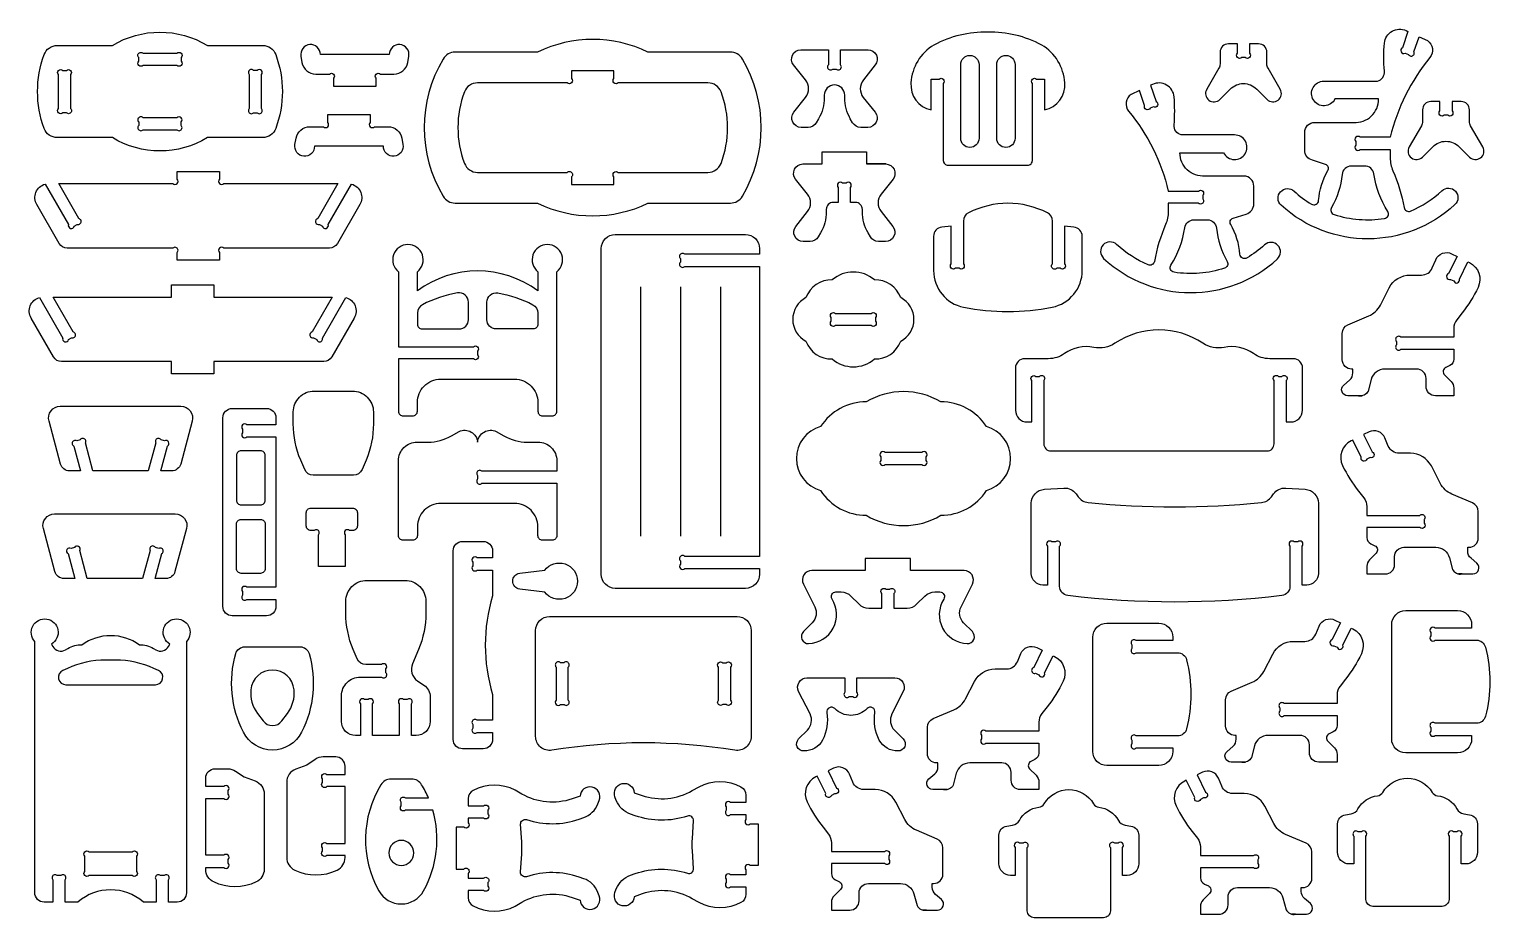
# Model space of a CAD drawing. Extents: x 674.5 to 704.7, y 9.3 to 46.7.
# Drawn here: x 674.52 to 704.64, y 9.29 to 27.61 of the extents above; entities that cross this region are included whole.
import ezdxf

# ---------------------------------------------------------------- set-up
doc = ezdxf.new("R2010")
doc.units = 0
doc.header["$MEASUREMENT"] = 0
doc.layers.get('DEFPOINTS').update_dxf_attribs({"color": 1, "linetype": 'CONTINUOUS'})
doc.layers.add('KONTUR', color=20, linetype='CONTINUOUS')

msp = doc.modelspace()

# ---------------------------------------------------------------- linework, layer by layer
at = {"layer": 'DEFPOINTS'}
msp.add_lwpolyline([(675.758, 10.654), (676.646, 10.654, -1), (676.735, 10.565), (676.735, 10.251, -1), (676.646, 10.163), (675.758, 10.163, -1), (675.67, 10.251), (675.67, 10.565, -1)], format="xyb", close=True, dxfattribs=at)
at = {"layer": 'KONTUR'}
for points in [[(674.831, 27.086, -0.314188), (675.101, 27.275), (676.237, 27.275, -0.27972), (678.2, 27.275), (679.336, 27.275, -0.314188), (679.607, 27.086, -0.178412), (679.607, 25.564, -0.314188), (679.336, 25.375), (678.2, 25.375, -0.27972), (676.237, 25.375), (675.101, 25.375, -0.314188), (674.831, 25.564, -0.178412)], [(694.291, 27.547, 0.130976), (693.18, 27.284, 0.25023), (692.706, 26.505, 0.38008), (693.123, 25.948), (693.123, 26.582), (693.285, 26.582, -1), (693.373, 26.494), (693.373, 24.903, 0.414214), (693.469, 24.807), (695.114, 24.807, 0.414214), (695.21, 24.903), (695.21, 26.494, -1), (695.298, 26.582), (695.46, 26.582), (695.46, 25.948, 0.38008), (695.877, 26.505, 0.25023), (695.402, 27.284, 0.130976)], [(702.955, 27.562), (702.841, 27.228, 1), (702.896, 27.116), (702.965, 27.092, 1), (703.078, 27.147), (703.183, 27.454), (703.357, 27.375, -0.438751), (703.409, 27.029, 0.114696), (702.59, 25.382), (701.968, 25.382, 1), (701.879, 25.293), (701.879, 25.22, 1), (701.968, 25.132), (702.59, 25.132), (702.59, 24.96, 0.102365), (702.645, 24.693, -0.056759), (702.876, 23.933, 0.480658), (703.008, 23.862, 0.086534), (703.656, 24.282, -1), (703.924, 23.994, -0.390732), (700.34, 23.983, -1), (700.606, 24.273, 0.050145), (700.967, 24.004, 0.556827), (701.112, 24.078, -0.109708), (701.302, 24.696, 0.51582), (701.255, 24.821), (700.985, 24.909, -0.338122), (700.826, 25.118), (700.826, 25.485, -0.414214), (701.03, 25.69), (701.834, 25.69, 0.436799), (702.35, 26.172), (701.448, 26.172, -0.587447), (701.005, 26.152, -0.587447), (701.221, 26.539), (702.327, 26.539, 0.360472), (702.47, 26.747, -0.043999), (702.47, 27.323, -0.520138), (702.916, 27.581)], [(676.87, 27.114), (677.568, 27.114, -1), (677.656, 27.025), (677.656, 26.952, -1), (677.568, 26.864), (676.87, 26.864, -1), (676.781, 26.952), (676.781, 27.025, -1)], [(680.528, 27.09, 0.441319), (680.307, 27.293, 0.441319), (680.125, 27.055), (680.148, 26.924, 0.363296), (680.432, 26.686), (680.712, 26.686, -1), (680.8, 26.598), (680.8, 26.436), (681.675, 26.436), (681.675, 26.598, -1), (681.764, 26.686), (682.044, 26.686, 0.363296), (682.328, 26.924), (682.351, 27.055, 0.441319), (682.168, 27.293, 0.441319), (681.948, 27.09)], [(683.058, 26.996, 0.274633), (683.058, 24.167, 0.264616), (683.306, 24.026), (685.005, 24.026, 0.230821), (687.283, 24.026), (688.982, 24.026, 0.264616), (689.23, 24.167, 0.274633), (689.23, 26.996, 0.264616), (688.982, 27.137), (687.283, 27.137, 0.230821), (685.005, 27.137), (683.306, 27.137, 0.264616)], [(690.918, 26.199, -0.131652), (690.802, 25.766), (690.753, 25.683, -0.267949), (690.587, 25.586), (690.44, 25.586, -0.627694), (690.29, 25.898), (690.533, 26.205, 0.349469), (690.533, 26.564), (690.286, 26.873, -0.628435), (690.437, 27.185), (691.003, 27.185), (691.003, 26.878, 1), (691.092, 26.79), (691.165, 26.79, 1), (691.253, 26.878), (691.253, 27.185), (691.82, 27.185, -0.628435), (691.97, 26.873), (691.724, 26.564, 0.349469), (691.723, 26.205), (691.967, 25.898, -0.627694), (691.816, 25.586), (691.669, 25.586, -0.267949), (691.503, 25.683), (691.455, 25.766, -0.131652), (691.339, 26.199), (691.339, 26.25, 1), (690.918, 26.25)], [(699.688, 27.308), (699.688, 27.117, -1), (699.6, 27.028), (699.527, 27.028, -1), (699.438, 27.117), (699.438, 27.308), (699.253, 27.308, 0.414214), (699.08, 27.135), (699.08, 26.895, -0.131652), (699.057, 26.809), (698.804, 26.371, 0.876976), (699.077, 26.163), (699.291, 26.377, -0.414214), (699.835, 26.377), (700.05, 26.163, 0.876976), (700.322, 26.371), (700.069, 26.809, -0.131652), (700.046, 26.895), (700.046, 27.135, 0.414214), (699.873, 27.308)], [(693.731, 26.882, -1), (694.109, 26.882), (694.109, 25.362, -1), (693.731, 25.362)], [(694.474, 26.882, -1), (694.852, 26.882), (694.852, 25.362, -1), (694.474, 25.362)], [(675.377, 26.674), (675.377, 25.976, -1), (675.289, 25.887), (675.216, 25.887, -1), (675.127, 25.976), (675.127, 26.674, -1), (675.216, 26.762), (675.289, 26.762, -1)], [(679.06, 26.674), (679.06, 25.976, 1), (679.149, 25.887), (679.222, 25.887, 1), (679.31, 25.976), (679.31, 26.674, 1), (679.222, 26.762), (679.149, 26.762, 1)], [(685.707, 26.754), (685.707, 26.592, -1), (685.618, 26.504), (683.768, 26.504, 0.311557), (683.498, 26.318, 0.183361), (683.498, 24.845, 0.311557), (683.768, 24.659), (685.618, 24.659, -1), (685.707, 24.57), (685.707, 24.409), (686.581, 24.409), (686.581, 24.57, -1), (686.67, 24.659), (688.52, 24.659, 0.311557), (688.79, 24.845, 0.183361), (688.79, 26.318, 0.311557), (688.52, 26.504), (686.67, 26.504, -1), (686.581, 26.592), (686.581, 26.754)], [(697.647, 26.454), (697.761, 26.12, -1), (697.706, 26.008), (697.637, 25.984, -1), (697.525, 26.039), (697.42, 26.346), (697.245, 26.267, 0.438751), (697.194, 25.921, -0.114696), (698.013, 24.274), (698.635, 24.274, -1), (698.723, 24.186), (698.723, 24.113, -1), (698.635, 24.024), (698.013, 24.024), (698.013, 23.852, -0.102365), (697.957, 23.585, 0.056759), (697.727, 22.825, -0.480658), (697.595, 22.754, -0.086534), (696.946, 23.174, 1), (696.679, 22.886, 0.390732), (700.262, 22.875, 1), (699.996, 23.165, -0.050145), (699.636, 22.896, -0.556827), (699.49, 22.971, 0.109708), (699.3, 23.588, -0.51582), (699.348, 23.713), (699.617, 23.801, 0.338122), (699.777, 24.01), (699.777, 24.377, 0.414214), (699.572, 24.582), (698.768, 24.582, -0.436799), (698.252, 25.064), (699.154, 25.064, 0.587447), (699.597, 25.044, 0.587447), (699.381, 25.431), (698.276, 25.431, -0.360472), (698.132, 25.639, 0.043999), (698.132, 26.215, 0.520138), (697.687, 26.473)], [(703.864, 26.12), (703.864, 25.928, -1), (703.776, 25.839), (703.703, 25.839, -1), (703.614, 25.928), (703.614, 26.12), (703.429, 26.12, 0.414214), (703.256, 25.946), (703.256, 25.707, -0.131652), (703.233, 25.62), (702.98, 25.183, 0.876976), (703.253, 24.974), (703.467, 25.188, -0.414214), (704.011, 25.188), (704.226, 24.974, 0.876976), (704.498, 25.183), (704.246, 25.62, -0.131652), (704.222, 25.707), (704.222, 25.946, 0.414214), (704.049, 26.12)], [(676.87, 25.536), (677.568, 25.536, 1), (677.656, 25.625), (677.656, 25.698, 1), (677.568, 25.786), (676.87, 25.786, 1), (676.781, 25.698), (676.781, 25.625, 1)], [(680.406, 25.197, -0.441319), (680.186, 24.993, -0.441319), (680.003, 25.232), (680.026, 25.362, -0.363296), (680.31, 25.6), (680.59, 25.6, 1), (680.679, 25.689), (680.679, 25.85), (681.553, 25.85), (681.553, 25.689, 1), (681.642, 25.6), (681.922, 25.6, -0.363296), (682.206, 25.362), (682.229, 25.232, -0.441319), (682.046, 24.993, -0.441319), (681.826, 25.197)], [(691.457, 24.041), (691.457, 24.348, 1), (691.368, 24.436), (691.295, 24.436, 1), (691.207, 24.348), (691.207, 24.041), (691.103, 24.041, 0.414214), (690.959, 23.897), (690.959, 23.846, -0.131652), (690.843, 23.413), (690.794, 23.33, -0.267949), (690.628, 23.233), (690.481, 23.233, -0.627694), (690.331, 23.545), (690.574, 23.852, 0.349469), (690.574, 24.211), (690.327, 24.52, -0.628435), (690.478, 24.832), (690.877, 24.832), (690.877, 25.082), (691.787, 25.082), (691.787, 24.832), (692.185, 24.832, -0.628435), (692.336, 24.52), (692.09, 24.211, 0.349469), (692.089, 23.852), (692.333, 23.545, -0.627694), (692.182, 23.233), (692.035, 23.233, -0.267949), (691.869, 23.33), (691.82, 23.413, -0.131652), (691.704, 23.846), (691.704, 23.897, 0.414214), (691.56, 24.041)], [(702.538, 23.855, -0.102416), (702.251, 24.627, 0.370344), (702.061, 24.79), (701.787, 24.79, 0.386693), (701.595, 24.616, -0.107473), (701.377, 23.932, 0.476686), (701.43, 23.792, 0.117674), (702.471, 23.708, 0.538917)], [(677.573, 22.847), (677.573, 23.008, 1), (677.484, 23.097), (675.308, 23.097, -0.267949), (675.142, 23.193), (674.679, 23.995, -0.487619), (674.849, 24.417), (675.33, 23.582, 1), (675.451, 23.55), (675.515, 23.587, 1), (675.547, 23.707), (675.131, 24.428), (677.484, 24.428, 1), (677.573, 24.516), (677.573, 24.678), (678.447, 24.678), (678.447, 24.516, 1), (678.536, 24.428), (680.889, 24.428), (680.473, 23.707, 1), (680.506, 23.587), (680.569, 23.55, 1), (680.69, 23.582), (681.171, 24.417, -0.487619), (681.341, 23.995), (680.878, 23.193, -0.267949), (680.712, 23.097), (678.536, 23.097, 1), (678.447, 23.008), (678.447, 22.847)], [(693.172, 22.636, 0.357981), (693.791, 21.881, 0.098177), (695.618, 21.881, 0.357981), (696.238, 22.636), (696.238, 23.34, 0.385638), (696.064, 23.532), (695.873, 23.551), (695.873, 22.771, -1), (695.785, 22.683), (695.712, 22.683, -1), (695.623, 22.771), (695.623, 23.654, 0.281144), (695.519, 23.825, 0.241814), (693.891, 23.825, 0.281144), (693.786, 23.654), (693.786, 22.771, -1), (693.698, 22.683), (693.625, 22.683, -1), (693.536, 22.771), (693.536, 23.551), (693.345, 23.532, 0.385638), (693.172, 23.34)], [(698.065, 22.747, 0.102416), (698.352, 23.519, -0.370344), (698.542, 23.682), (698.816, 23.682, -0.386693), (699.007, 23.508, 0.107473), (699.226, 22.824, -0.476686), (699.172, 22.684, -0.117674), (698.131, 22.601, -0.538917)], [(689.584, 22.97), (688.041, 22.97, 1), (687.952, 22.882), (687.952, 22.809, 1), (688.041, 22.72), (689.584, 22.72), (689.584, 16.743), (688.041, 16.743, 1), (687.952, 16.654), (687.952, 16.581, 1), (688.041, 16.493), (689.584, 16.493), (689.584, 16.374, -0.414214), (689.295, 16.085), (686.609, 16.085, -0.414214), (686.32, 16.374), (686.32, 23.089, -0.414214), (686.609, 23.377), (689.295, 23.377, -0.414214), (689.584, 23.089)], [(682.235, 19.639), (682.431, 19.639, 0.414214), (682.527, 19.735), (682.527, 19.915, -0.414214), (683.008, 20.396), (684.532, 20.396, -0.414214), (685.013, 19.915), (685.013, 19.735, 0.414214), (685.109, 19.639), (685.306, 19.639, 0.414214), (685.402, 19.735), (685.402, 22.611, 0.712109), (685.208, 23.172, 0.712109), (685.013, 22.611), (685.013, 22.219, 0.327793), (682.527, 22.219), (682.527, 22.611, 0.712109), (682.333, 23.172, 0.712109), (682.138, 22.611), (682.138, 21.063), (683.682, 21.063, -1), (683.77, 20.974), (683.77, 20.901, -1), (683.682, 20.813), (682.138, 20.813), (682.138, 19.735, 0.414214)], [(701.936, 20.055), (702.011, 20.055), (701.712, 20.055, -0.69618), (701.631, 20.275), (701.752, 20.378, 0.218856), (701.819, 20.524), (701.819, 20.604), (701.793, 20.604, -0.414214), (701.601, 20.796), (701.601, 21.341, -0.300567), (701.718, 21.518), (702.147, 21.701, 0.175054), (702.386, 21.923), (702.57, 22.281, -0.281092), (702.998, 22.542), (703.235, 22.542, 0.302959), (703.457, 22.69), (703.527, 22.858, -0.432835), (703.855, 22.981), (703.967, 22.926), (703.793, 22.572, 1), (703.833, 22.453), (703.899, 22.421, 1), (704.017, 22.461), (704.191, 22.815), (704.223, 22.8, -0.412418), (704.4, 22.287, -0.053802), (704.072, 21.762), (703.961, 21.622, 0.168092), (703.9, 21.443), (703.9, 21.263), (702.806, 21.263, 1), (702.718, 21.174), (702.718, 21.101, 1), (702.806, 21.013), (703.9, 21.013), (703.9, 20.807, -0.288515), (703.818, 20.677), (703.736, 20.638, 0.517103), (703.709, 20.483), (703.843, 20.349, -0.198912), (703.9, 20.213), (703.9, 20.055), (703.52, 20.055, -0.414214), (703.328, 20.247), (703.328, 20.412, 0.414214), (703.135, 20.604), (702.475, 20.604, 0.339454), (702.197, 20.39), (702.132, 20.147, -0.339454)], [(691.951, 20.814, 0.32816), (692.494, 21.18, 0.608717), (692.494, 22.077, 0.32816), (691.951, 22.443, 0.374627), (691.084, 22.443, 0.32816), (690.541, 22.077, 0.608717), (690.541, 21.18, 0.32816), (691.084, 20.814, 0.374627)], [(675.191, 20.759, -0.267949), (675.024, 20.855), (674.561, 21.657, -0.487619), (674.732, 22.079), (675.213, 21.245, 1), (675.334, 21.212), (675.397, 21.249, 1), (675.43, 21.37), (675.014, 22.09), (677.455, 22.09), (677.455, 22.34), (678.33, 22.34), (678.33, 22.09), (680.772, 22.09), (680.356, 21.37, 1), (680.388, 21.249), (680.451, 21.212, 1), (680.572, 21.245), (681.054, 22.079, -0.487619), (681.224, 21.657), (680.761, 20.855, -0.267949), (680.595, 20.759), (678.33, 20.759), (678.33, 20.509), (677.455, 20.509), (677.455, 20.759)], [(682.632, 21.932, 0.281144), (682.527, 21.761), (682.527, 21.527, 0.414214), (682.623, 21.431), (683.388, 21.431, 0.414214), (683.58, 21.623), (683.58, 21.983, 0.464054), (683.356, 22.173, 0.077001)], [(684.909, 21.932, -0.281144), (685.013, 21.761), (685.013, 21.527, -0.414214), (684.917, 21.431), (684.153, 21.431, -0.414214), (683.96, 21.623), (683.96, 21.983, -0.464054), (684.185, 22.173, -0.077001)], [(691.151, 21.753), (691.884, 21.753, -1), (691.973, 21.665), (691.973, 21.592, -1), (691.884, 21.503), (691.151, 21.503, -1), (691.062, 21.592), (691.062, 21.665, -1)], [(700.051, 18.918, 0.414214), (700.195, 19.063), (700.195, 20.367, -1), (700.284, 20.455), (700.357, 20.455, -1), (700.445, 20.367), (700.445, 19.515), (700.54, 19.515, 0.414214), (700.781, 19.756), (700.781, 20.626, 0.414214), (700.588, 20.818), (700.104, 20.818, -0.1548), (699.771, 20.924, 0.206677), (699.164, 21.051, -0.200512), (698.728, 21.137, 0.304221), (696.913, 21.137, -0.200512), (696.477, 21.051, 0.206677), (695.87, 20.924, -0.1548), (695.538, 20.818), (695.053, 20.818, 0.414214), (694.861, 20.626), (694.861, 19.756, 0.414214), (695.101, 19.515), (695.196, 19.515), (695.196, 20.367, -1), (695.284, 20.455), (695.357, 20.455, -1), (695.446, 20.367), (695.446, 19.063, 0.414214), (695.59, 18.918)], [(680.121, 18.728, -0.100549), (679.969, 19.478), (679.969, 19.72, -0.414214), (680.401, 20.152), (681.188, 20.152, -0.414214), (681.621, 19.72), (681.621, 19.478, -0.100549), (681.468, 18.728), (681.386, 18.533, -0.301123), (681.209, 18.416), (680.381, 18.416, -0.301123), (680.204, 18.533)], [(694.263, 18.101, 0.756347), (694.263, 19.419, 0.253291), (693.322, 19.929, 0.2751), (691.784, 19.929, 0.253291), (690.842, 19.419, 0.756347), (690.842, 18.101, 0.253291), (691.784, 17.59, 0.2751), (693.322, 17.59, 0.253291)], [(677.651, 19.837, -0.493145), (677.883, 19.534), (677.646, 18.648, -0.339454), (677.46, 18.506), (677.237, 18.506), (677.374, 19.017, 1), (677.311, 19.126), (677.241, 19.145, 1), (677.133, 19.082), (676.978, 18.506), (675.836, 18.506), (675.682, 19.082, 1), (675.573, 19.145), (675.503, 19.126, 1), (675.44, 19.017), (675.578, 18.506), (675.354, 18.506, -0.339454), (675.169, 18.648), (674.931, 19.534, -0.493145), (675.163, 19.837)], [(679.611, 16.107), (679.011, 16.107, 1), (678.923, 16.019), (678.923, 15.946, 1), (679.011, 15.857), (679.611, 15.857), (679.611, 15.712, -0.414214), (679.419, 15.52), (678.709, 15.52, -0.414214), (678.517, 15.712), (678.517, 19.6, -0.414214), (678.709, 19.793), (679.419, 19.793, -0.414214), (679.611, 19.6), (679.611, 19.455), (679.011, 19.455, 1), (678.923, 19.366), (678.923, 19.293, 1), (679.011, 19.205), (679.611, 19.205)], [(682.527, 17.353), (682.527, 17.173, -0.414214), (682.431, 17.077), (682.235, 17.077, -0.414214), (682.138, 17.173), (682.138, 18.715, -0.414214), (682.523, 19.099), (682.749, 19.099, 0.131652), (683.229, 19.228), (683.388, 19.32, -0.512051), (683.77, 19.099, -0.512051), (684.153, 19.32), (684.311, 19.228, 0.131652), (684.792, 19.099), (685.017, 19.099, -0.414214), (685.402, 18.715), (685.402, 18.5), (683.859, 18.5, 1), (683.77, 18.412), (683.77, 18.339, 1), (683.859, 18.25), (685.402, 18.25), (685.402, 17.173, -0.414214), (685.306, 17.077), (685.109, 17.077, -0.414214), (685.013, 17.173), (685.013, 17.353, 0.414214), (684.532, 17.834), (683.008, 17.834, 0.414214)], [(704.071, 16.382), (703.996, 16.382), (704.295, 16.382, 0.69618), (704.376, 16.601), (704.255, 16.705, -0.218856), (704.188, 16.851), (704.188, 16.931), (704.214, 16.931, 0.414214), (704.406, 17.123), (704.406, 17.668, 0.300567), (704.289, 17.845), (703.86, 18.028, -0.175054), (703.621, 18.25), (703.437, 18.608, 0.281092), (703.009, 18.869), (702.772, 18.869, -0.302959), (702.55, 19.017), (702.48, 19.184, 0.432835), (702.152, 19.308), (702.04, 19.253), (702.214, 18.899, -1), (702.174, 18.78), (702.108, 18.748, -1), (701.99, 18.788), (701.816, 19.142), (701.784, 19.126, 0.412418), (701.607, 18.614, 0.053802), (701.935, 18.089), (702.046, 17.948, -0.168092), (702.107, 17.77), (702.107, 17.589), (703.201, 17.589, -1), (703.289, 17.501), (703.289, 17.428, -1), (703.201, 17.339), (702.107, 17.339), (702.107, 17.134, 0.288515), (702.189, 17.004), (702.271, 16.964, -0.517103), (702.298, 16.81), (702.164, 16.676, 0.198912), (702.107, 16.54), (702.107, 16.382), (702.487, 16.382, 0.414214), (702.679, 16.574), (702.679, 16.738, -0.414214), (702.872, 16.931), (703.532, 16.931, -0.339454), (703.81, 16.717), (703.875, 16.474, 0.339454)], [(679.293, 18.919), (678.893, 18.919, 0.414214), (678.797, 18.822), (678.797, 17.902, 0.414214), (678.893, 17.806), (679.293, 17.806, 0.414214), (679.389, 17.902), (679.389, 18.822, 0.414214)], [(692.173, 18.635), (692.933, 18.635, 1), (693.021, 18.723), (693.021, 18.796, 1), (692.933, 18.885), (692.173, 18.885, 1), (692.085, 18.796), (692.085, 18.723, 1)], [(695.457, 18.126), (695.858, 18.152, -0.258789), (696.111, 18.032), (696.154, 17.973, 0.215961), (696.36, 17.854, 0.04907), (699.934, 17.854, 0.215961), (700.14, 17.973), (700.183, 18.032, -0.258789), (700.436, 18.152), (700.837, 18.126, -0.395564), (701.107, 17.839), (701.107, 16.393, -0.414214), (700.867, 16.153), (700.772, 16.153), (700.772, 16.953, 1), (700.683, 17.041), (700.61, 17.041, 1), (700.522, 16.953), (700.522, 16.127, -0.379167), (700.353, 15.936, -0.060635), (695.941, 15.936, -0.379167), (695.772, 16.127), (695.772, 16.953, 1), (695.684, 17.041), (695.611, 17.041, 1), (695.522, 16.953), (695.522, 16.153), (695.427, 16.153, -0.414214), (695.187, 16.393), (695.187, 17.839, -0.395564)], [(677.534, 17.619, -0.493145), (677.766, 17.316), (677.529, 16.43, -0.339454), (677.343, 16.288), (677.12, 16.288), (677.257, 16.8, 1), (677.195, 16.908), (677.124, 16.927, 1), (677.016, 16.864), (676.861, 16.288), (675.72, 16.288), (675.565, 16.864, 1), (675.457, 16.927), (675.386, 16.908, 1), (675.324, 16.8), (675.461, 16.288), (675.238, 16.288, -0.339454), (675.052, 16.43), (674.814, 17.316, -0.493145), (675.047, 17.619)], [(679.293, 16.394), (678.893, 16.394, -0.414214), (678.797, 16.49), (678.797, 17.411, -0.414214), (678.893, 17.507), (679.293, 17.507, -0.414214), (679.389, 17.411), (679.389, 16.49, -0.414214)], [(681.194, 17.275), (681.128, 17.275, 1), (681.04, 17.186), (681.04, 16.535), (680.486, 16.535), (680.486, 17.186, 1), (680.397, 17.275), (680.332, 17.275, -0.414214), (680.236, 17.371), (680.236, 17.643, -0.414214), (680.332, 17.74), (681.194, 17.74, -0.414214), (681.29, 17.643), (681.29, 17.371, -0.414214)], [(684.077, 13.366), (683.76, 13.366, 1), (683.671, 13.277), (683.671, 13.204, 1), (683.76, 13.116), (684.077, 13.116), (684.077, 12.97, -0.414214), (683.885, 12.778), (683.458, 12.778, -0.414214), (683.265, 12.97), (683.265, 16.859, -0.414214), (683.458, 17.051), (683.885, 17.051, -0.414214), (684.077, 16.859), (684.077, 16.713), (683.76, 16.713, 1), (683.671, 16.625), (683.671, 16.552, 1), (683.76, 16.463), (684.077, 16.463), (684.077, 15.93, 0.14798), (684.077, 13.899)], [(684.638, 16.071, -0.887813), (684.638, 16.396), (685.154, 16.457, -0.721474), (685.828, 16.233, -0.721474), (685.154, 16.009)], [(692.106, 15.678), (692.106, 15.977, -1), (692.194, 16.066), (692.267, 16.066, -1), (692.356, 15.977), (692.356, 15.678), (692.626, 15.678, 0.198912), (692.83, 15.763), (692.993, 15.926, -0.198912), (693.197, 16.011), (693.301, 16.011, -0.590467), (693.382, 15.863, 0.577506), (693.865, 14.946, 0.68225), (693.973, 15.192), (693.792, 15.373, -0.323318), (693.738, 15.707), (693.973, 16.174, 0.558125), (693.801, 16.453), (692.699, 16.453), (692.699, 16.703), (691.763, 16.703), (691.763, 16.453), (690.66, 16.453, 0.558125), (690.488, 16.174), (690.723, 15.707, -0.323318), (690.669, 15.373), (690.489, 15.192, 0.68225), (690.596, 14.946, 0.577506), (691.079, 15.863, -0.590467), (691.16, 16.011), (691.264, 16.011, -0.198912), (691.468, 15.926), (691.631, 15.763, 0.198912), (691.835, 15.678)], [(681.601, 13.052), (681.601, 13.704, 1), (681.512, 13.792), (681.439, 13.792, 1), (681.351, 13.704), (681.351, 13.052), (681.252, 13.052, -0.414214), (680.964, 13.34), (680.964, 13.872, -0.414214), (681.348, 14.257), (681.789, 14.257, 1), (681.878, 14.345), (681.878, 14.424, 1), (681.789, 14.513), (681.464, 14.513, -0.301123), (681.287, 14.63), (681.204, 14.825, -0.100549), (681.052, 15.575), (681.052, 15.817, -0.414214), (681.484, 16.25), (682.271, 16.25, -0.414214), (682.703, 15.817), (682.703, 15.575, -0.100549), (682.551, 14.825), (682.426, 14.529, 0.360488), (682.531, 14.177), (682.663, 14.089, -0.250847), (682.791, 13.849), (682.791, 13.34, -0.414214), (682.503, 13.052), (682.405, 13.052), (682.405, 13.704, 1), (682.316, 13.792), (682.243, 13.792, 1), (682.155, 13.704), (682.155, 13.052)], [(677.133, 14.817, 0.414214), (677.395, 14.888), (677.424, 14.937, -0.709008), (677.521, 15.452, -0.709008), (677.766, 14.989), (677.766, 9.81, -0.414214), (677.574, 9.618), (677.392, 9.618), (677.392, 10.074, 1), (677.303, 10.163), (677.23, 10.163, 1), (677.142, 10.074), (677.142, 9.618), (676.877, 9.618, 0.372772), (675.527, 9.618), (675.262, 9.618), (675.262, 10.074, 1), (675.174, 10.163), (675.101, 10.163, 1), (675.012, 10.074), (675.012, 9.618), (674.83, 9.618, -0.414214), (674.638, 9.81), (674.638, 14.989, -0.709008), (674.883, 15.452, -0.709008), (674.98, 14.937), (675.009, 14.888, 0.414214), (675.272, 14.817), (675.321, 14.846, -0.131652), (675.61, 14.923, -0.325362), (676.795, 14.923, -0.131652), (677.083, 14.846)], [(684.966, 15.215, -0.414214), (685.255, 15.504), (689.121, 15.504, -0.414214), (689.41, 15.215), (689.41, 13.032, -0.462325), (689.075, 12.747, 0.080889), (685.301, 12.747, -0.462325), (684.966, 13.032)], [(698.104, 15.079), (698.104, 15.008), (697.351, 15.008, 1), (697.262, 14.92), (697.262, 14.847, 1), (697.351, 14.758), (698.204, 14.758, -0.343094), (698.39, 14.613, -0.125025), (698.39, 13.189, -0.343094), (698.204, 13.044), (697.351, 13.044, 1), (697.262, 12.956), (697.262, 12.883, 1), (697.351, 12.794), (698.104, 12.794), (698.104, 12.723, -0.414214), (697.816, 12.434), (696.746, 12.434, -0.414214), (696.457, 12.723), (696.457, 15.079, -0.414214), (696.746, 15.368), (697.816, 15.368, -0.414214)], [(699.531, 12.504), (699.605, 12.504), (699.307, 12.504, -0.69618), (699.225, 12.724), (699.346, 12.828, 0.218856), (699.413, 12.974), (699.413, 13.053), (699.388, 13.053, -0.414214), (699.195, 13.245), (699.195, 13.79, -0.300567), (699.312, 13.967), (699.742, 14.15, 0.175054), (699.981, 14.373), (700.165, 14.731, -0.281092), (700.592, 14.992), (700.83, 14.992, 0.302959), (701.052, 15.14), (701.121, 15.307, -0.432835), (701.449, 15.43), (701.562, 15.375), (701.387, 15.021, 1), (701.428, 14.903), (701.493, 14.87, 1), (701.612, 14.911), (701.786, 15.265), (701.818, 15.249, -0.412418), (701.994, 14.736, -0.053802), (701.666, 14.211), (701.556, 14.071, 0.168092), (701.494, 13.893), (701.494, 13.712), (700.401, 13.712, 1), (700.312, 13.623), (700.312, 13.55, 1), (700.401, 13.462), (701.494, 13.462), (701.494, 13.256, -0.288515), (701.412, 13.126), (701.33, 13.087, 0.517103), (701.304, 12.932), (701.438, 12.798, -0.198912), (701.494, 12.662), (701.494, 12.504), (701.114, 12.504, -0.414214), (700.922, 12.696), (700.922, 12.861, 0.414214), (700.73, 13.053), (700.07, 13.053, 0.339454), (699.791, 12.839), (699.726, 12.597, -0.339454)], [(704.268, 15.338), (704.268, 15.266), (703.514, 15.266, 1), (703.426, 15.178), (703.426, 15.105, 1), (703.514, 15.016), (704.367, 15.016, -0.343094), (704.553, 14.872, -0.125025), (704.553, 13.448, -0.343094), (704.367, 13.303), (703.514, 13.303, 1), (703.426, 13.214), (703.426, 13.141, 1), (703.514, 13.053), (704.268, 13.053), (704.268, 12.981, -0.414214), (703.979, 12.693), (702.909, 12.693, -0.414214), (702.62, 12.981), (702.62, 15.338, -0.414214), (702.909, 15.626), (703.979, 15.626, -0.414214)], [(678.939, 13.119, -0.188994), (678.782, 14.739, -0.335294), (678.967, 14.879), (680.111, 14.879, -0.335294), (680.296, 14.739, -0.188994), (680.139, 13.119, -0.613363)], [(693.38, 11.937), (693.455, 11.937), (693.156, 11.937, -0.69618), (693.075, 12.156), (693.196, 12.26, 0.218856), (693.263, 12.406), (693.263, 12.486), (693.237, 12.486, -0.414214), (693.045, 12.678), (693.045, 13.223, -0.300567), (693.162, 13.4), (693.591, 13.583, 0.175054), (693.83, 13.805), (694.014, 14.163, -0.281092), (694.442, 14.424), (694.679, 14.424, 0.302959), (694.901, 14.572), (694.971, 14.74, -0.432835), (695.299, 14.863), (695.411, 14.808), (695.237, 14.454, 1), (695.277, 14.335), (695.343, 14.303, 1), (695.461, 14.343), (695.635, 14.697), (695.667, 14.682, -0.412418), (695.844, 14.169, -0.053802), (695.516, 13.644), (695.405, 13.503, 0.168092), (695.344, 13.325), (695.344, 13.144), (694.25, 13.144, 1), (694.162, 13.056), (694.162, 12.983, 1), (694.25, 12.894), (695.344, 12.894), (695.344, 12.689, -0.288515), (695.262, 12.559), (695.18, 12.519, 0.517103), (695.153, 12.365), (695.287, 12.231, -0.198912), (695.344, 12.095), (695.344, 11.937), (694.964, 11.937, -0.414214), (694.772, 12.129), (694.772, 12.293, 0.414214), (694.579, 12.486), (693.919, 12.486, 0.339454), (693.641, 12.272), (693.576, 12.029, -0.339454)], [(675.217, 14.393, 0.807396), (675.28, 14.099), (677.124, 14.099, 0.807396), (677.188, 14.393), (677.095, 14.435, 0.106564), (676.303, 14.605), (676.101, 14.605, 0.106564), (675.309, 14.435)], [(685.389, 14.463), (685.389, 13.78, 1), (685.478, 13.691), (685.551, 13.691, 1), (685.639, 13.78), (685.639, 14.463, 1), (685.551, 14.552), (685.478, 14.552, 1)], [(688.987, 14.463), (688.987, 13.78, -1), (688.898, 13.691), (688.825, 13.691, -1), (688.737, 13.78), (688.737, 14.463, -1), (688.825, 14.552), (688.898, 14.552, -1)], [(679.985, 13.995, 0.910256), (679.093, 13.995, 0.186543), (679.231, 13.507), (679.347, 13.352, 0.499812), (679.731, 13.352), (679.848, 13.507, 0.186543)], [(691.343, 14.241), (691.343, 13.942, 1), (691.431, 13.854), (691.504, 13.854, 1), (691.593, 13.942), (691.593, 14.241), (692.375, 14.241, -0.558125), (692.547, 13.962), (692.312, 13.495, 0.323318), (692.365, 13.161), (692.546, 12.98, -0.68225), (692.439, 12.734, -0.286613), (692.053, 12.957, -0.160038), (691.964, 13.523, 0.732143), (691.801, 13.606, -0.419662), (691.135, 13.606, 0.732143), (690.971, 13.523, -0.160038), (690.883, 12.957, -0.286613), (690.497, 12.734, -0.68225), (690.389, 12.98), (690.57, 13.161, 0.323318), (690.624, 13.495), (690.389, 13.962, -0.558125), (690.561, 14.241)], [(678.163, 11.753), (678.539, 11.753, 1), (678.628, 11.842), (678.628, 11.915, 1), (678.539, 12.003), (678.163, 12.003), (678.163, 12.173, -0.414214), (678.356, 12.366), (678.617, 12.366, -0.149546), (678.779, 12.316), (678.952, 12.199), (679.181, 12.114, -0.31269), (679.368, 11.844), (679.368, 10.293, -0.29069), (679.202, 10.032, -0.223211), (678.329, 10.032, -0.29069), (678.163, 10.293), (678.163, 10.332), (678.539, 10.332, 1), (678.628, 10.421), (678.628, 10.494, 1), (678.539, 10.582), (678.163, 10.582)], [(681.037, 11.997), (680.661, 11.997, -1), (680.572, 12.086), (680.572, 12.159, -1), (680.661, 12.247), (681.037, 12.247), (681.037, 12.417, 0.414214), (680.844, 12.61), (680.583, 12.61, 0.149546), (680.421, 12.56), (680.248, 12.443), (680.019, 12.358, 0.31269), (679.832, 12.088), (679.832, 10.537, 0.29069), (679.998, 10.276, 0.223211), (680.871, 10.276, 0.29069), (681.037, 10.537), (681.037, 10.576), (680.661, 10.576, -1), (680.572, 10.665), (680.572, 10.738, -1), (680.661, 10.826), (681.037, 10.826)], [(693.028, 9.452), (692.954, 9.452), (693.252, 9.452, 0.69618), (693.334, 9.672), (693.213, 9.776, -0.218856), (693.146, 9.922), (693.146, 10.001), (693.171, 10.001, 0.414214), (693.364, 10.193), (693.364, 10.738, 0.300567), (693.247, 10.915), (692.817, 11.098, -0.175054), (692.578, 11.321), (692.394, 11.678, 0.281092), (691.967, 11.939), (691.729, 11.939, -0.302959), (691.508, 12.088), (691.438, 12.255, 0.432835), (691.11, 12.378), (690.998, 12.323), (691.172, 11.969, -1), (691.131, 11.851), (691.066, 11.818, -1), (690.947, 11.859), (690.773, 12.213), (690.741, 12.197, 0.412418), (690.565, 11.684, 0.053802), (690.893, 11.159), (691.003, 11.019, -0.168092), (691.065, 10.841), (691.065, 10.66), (692.158, 10.66, -1), (692.247, 10.571), (692.247, 10.498, -1), (692.158, 10.41), (691.065, 10.41), (691.065, 10.204, 0.288515), (691.147, 10.074), (691.229, 10.035, -0.517103), (691.255, 9.88), (691.121, 9.746, 0.198912), (691.065, 9.61), (691.065, 9.452), (691.445, 9.452, 0.414214), (691.637, 9.644), (691.637, 9.809, -0.414214), (691.829, 10.001), (692.489, 10.001, -0.339454), (692.768, 9.787), (692.833, 9.545, 0.339454)], [(682.845, 11.515), (682.284, 11.515, -1), (682.195, 11.603), (682.195, 11.676, -1), (682.284, 11.765), (682.756, 11.765, 0.035368), (682.615, 12.038, 0.261699), (682.41, 12.153), (681.981, 12.153, 0.261699), (681.776, 12.038, 0.2701), (681.733, 9.85, 0.587624), (682.657, 9.85, 0.2005)], [(689.2, 9.609, -0.24467), (688.335, 9.606), (688.195, 9.686, 0.217196), (687.163, 9.786), (686.998, 9.729, -0.459056), (686.75, 9.542, -0.459056), (686.602, 9.815), (686.63, 9.889, -0.221765), (686.923, 10.171), (687.019, 10.204, -0.163624), (688.098, 10.213, 0.531368), (688.224, 10.31), (688.2, 10.674, -0.033043), (688.2, 10.928), (688.224, 11.292, 0.531368), (688.098, 11.39, -0.163624), (687.019, 11.398), (686.923, 11.431, -0.221765), (686.63, 11.713), (686.602, 11.787, -0.459056), (686.75, 12.06, -0.459056), (686.998, 11.873), (687.163, 11.816, 0.217196), (688.195, 11.916), (688.335, 11.996, -0.24467), (689.2, 11.993, -0.278615), (689.303, 11.822), (689.303, 11.671), (688.986, 11.671, 1), (688.897, 11.583), (688.897, 11.51, 1), (688.986, 11.421), (689.303, 11.421), (689.303, 11.32, 1), (689.392, 11.231), (689.553, 11.231), (689.553, 10.371), (689.392, 10.371, 1), (689.303, 10.282), (689.303, 10.181), (688.986, 10.181, 1), (688.897, 10.092), (688.897, 10.02, 1), (688.986, 9.931), (689.303, 9.931), (689.303, 9.78, -0.278615)], [(700.638, 9.368), (700.563, 9.368), (700.862, 9.368, 0.69618), (700.943, 9.588), (700.822, 9.692, -0.218856), (700.755, 9.838), (700.755, 9.917), (700.781, 9.917, 0.414214), (700.973, 10.109), (700.973, 10.654, 0.300567), (700.856, 10.831), (700.427, 11.014, -0.175054), (700.188, 11.237), (700.004, 11.595, 0.281092), (699.576, 11.856), (699.339, 11.856, -0.302959), (699.117, 12.004), (699.047, 12.171, 0.432835), (698.719, 12.294), (698.607, 12.239), (698.781, 11.885, -1), (698.741, 11.767), (698.676, 11.734, -1), (698.557, 11.775), (698.383, 12.129), (698.351, 12.113, 0.412418), (698.174, 11.6, 0.053802), (698.503, 11.075), (698.613, 10.935, -0.168092), (698.675, 10.757), (698.675, 10.576), (699.768, 10.576, -1), (699.856, 10.487), (699.856, 10.414, -1), (699.768, 10.326), (698.675, 10.326), (698.675, 10.12, 0.288515), (698.756, 9.99), (698.839, 9.951, -0.517103), (698.865, 9.796), (698.731, 9.662, 0.198912), (698.675, 9.526), (698.675, 9.368), (699.054, 9.368, 0.414214), (699.246, 9.56), (699.246, 9.725, -0.414214), (699.439, 9.917), (700.099, 9.917, -0.339454), (700.377, 9.703), (700.442, 9.461, 0.339454)], [(702.437, 11.88, -0.572309), (703.453, 11.88, 0.236246), (703.562, 11.81, -0.245302), (703.966, 11.537, 0.231613), (704.104, 11.439), (704.226, 11.419, -0.367108), (704.387, 11.23), (704.387, 10.644, -0.414214), (704.147, 10.404), (704.052, 10.404), (704.052, 10.978, 1), (703.963, 11.066), (703.891, 11.066, 1), (703.802, 10.978), (703.802, 9.674, -0.414214), (703.658, 9.53), (702.232, 9.53, -0.414214), (702.088, 9.674), (702.088, 10.978, 1), (702, 11.066), (701.927, 11.066, 1), (701.838, 10.978), (701.838, 10.404), (701.743, 10.404, -0.414214), (701.503, 10.644), (701.503, 11.23, -0.367108), (701.664, 11.419), (701.786, 11.439, 0.231613), (701.924, 11.537, -0.245302), (702.329, 11.81, 0.236246)], [(683.679, 9.538, 0.24467), (684.545, 9.535), (684.684, 9.615, -0.217196), (685.716, 9.714), (685.881, 9.658, 0.459056), (686.129, 9.471, 0.459056), (686.277, 9.744), (686.249, 9.818, 0.221765), (685.957, 10.1), (685.861, 10.133, 0.163624), (684.781, 10.141, -0.531368), (684.656, 10.239), (684.68, 10.603, 0.033043), (684.68, 10.857), (684.656, 11.221, -0.531368), (684.781, 11.318, 0.163624), (685.861, 11.326), (685.957, 11.359, 0.221765), (686.249, 11.642), (686.277, 11.715, 0.459056), (686.129, 11.989, 0.459056), (685.881, 11.802), (685.716, 11.745, -0.217196), (684.684, 11.844), (684.545, 11.925, 0.24467), (683.679, 11.921, 0.278615), (683.576, 11.751), (683.576, 11.6), (683.893, 11.6, -1), (683.982, 11.511), (683.982, 11.438, -1), (683.893, 11.35), (683.576, 11.35), (683.576, 11.249, -1), (683.487, 11.16), (683.326, 11.16), (683.326, 10.299), (683.487, 10.299, -1), (683.576, 10.211), (683.576, 10.11), (683.893, 10.11, -1), (683.982, 10.021), (683.982, 9.948, -1), (683.893, 9.86), (683.576, 9.86), (683.576, 9.708, 0.278615)], [(695.454, 11.645, -0.572309), (696.47, 11.645, 0.236246), (696.579, 11.575, -0.245302), (696.983, 11.302, 0.231613), (697.121, 11.204), (697.243, 11.184, -0.367108), (697.404, 10.994), (697.404, 10.409, -0.414214), (697.164, 10.169), (697.069, 10.169), (697.069, 10.743, 1), (696.98, 10.831), (696.908, 10.831, 1), (696.819, 10.743), (696.819, 9.439, -0.414214), (696.675, 9.294), (695.249, 9.294, -0.414214), (695.105, 9.439), (695.105, 10.743, 1), (695.017, 10.831), (694.944, 10.831, 1), (694.855, 10.743), (694.855, 10.169), (694.76, 10.169, -0.414214), (694.52, 10.409), (694.52, 10.994, -0.367108), (694.681, 11.184), (694.803, 11.204, 0.231613), (694.941, 11.302, -0.245302), (695.345, 11.575, 0.236246)], [(682.195, 10.889, 0.414214), (681.938, 10.632, 0.414214), (682.195, 10.374, 0.414214), (682.453, 10.632, 0.414214)]]:
    msp.add_lwpolyline(points, format="xyb", close=True, dxfattribs=at)
for points in [[(692.185, 24.832), (691.787, 24.832)], [(687.129, 22.302), (687.129, 17.161)], [(687.952, 22.302), (687.952, 17.161)], [(688.775, 22.302), (688.775, 17.161)]]:
    msp.add_lwpolyline(points, dxfattribs=at)

doc.saveas('drawing.dxf')
